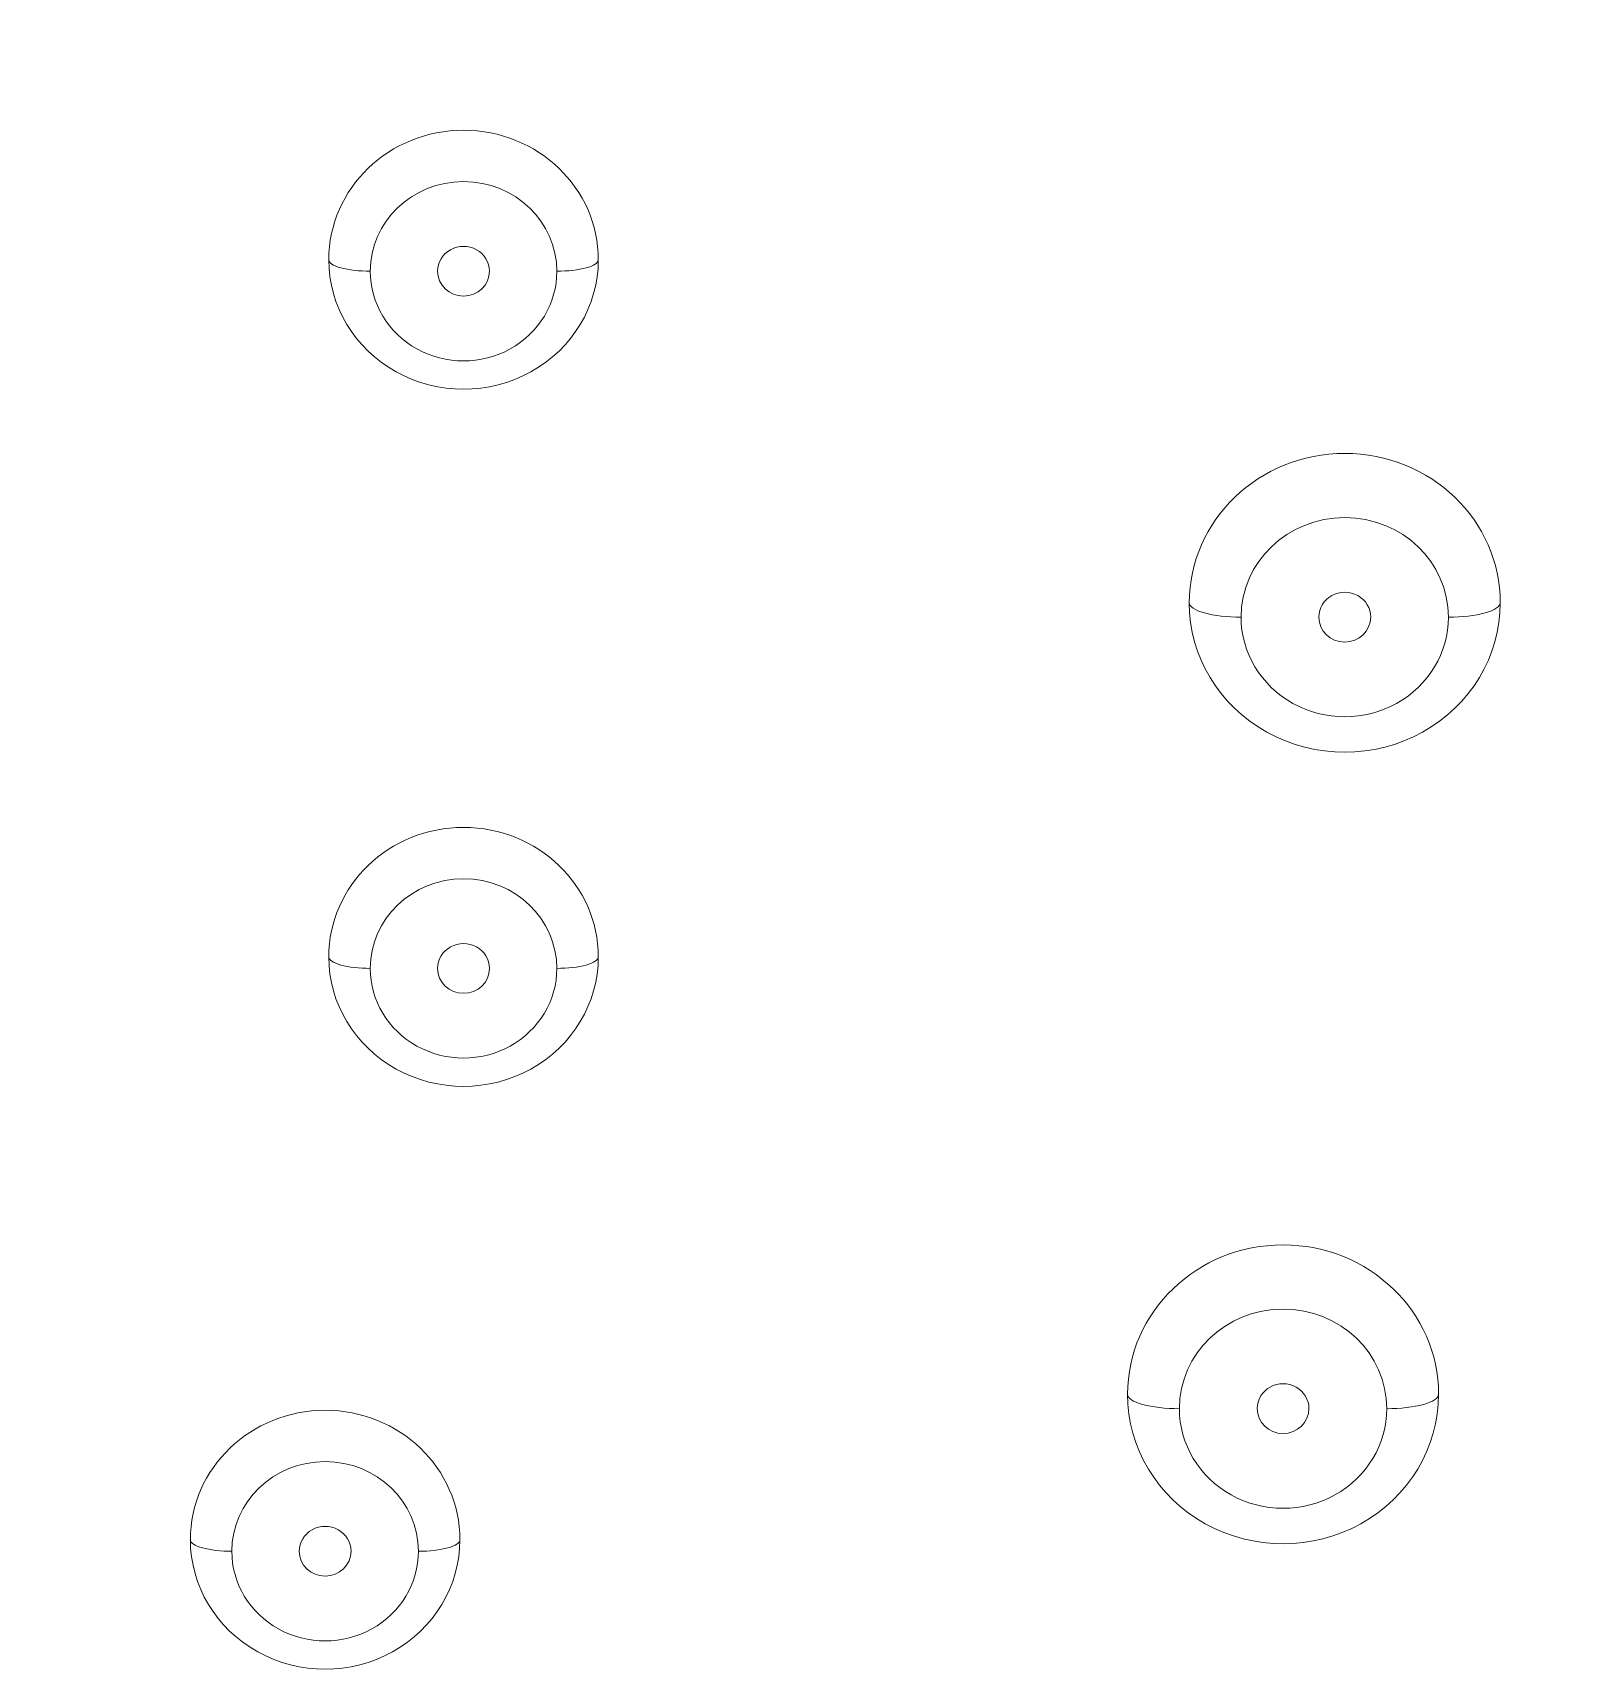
# Model space of a CAD drawing. Header units: millimetres. Extents: x -6909 to -4533, y -2578 to 782.
# Drawn here: x -5862.37 to -5847.58, y -646.19 to -630.4 of the extents above; entities that cross this region are included whole.
import ezdxf

# ---------------------------------------------------------------- set-up
doc = ezdxf.new("R2010")
doc.units = ezdxf.units.MM

msp = doc.modelspace()

# ---------------------------------------------------------------- linework, layer by layer
at = {"linetype": 'Continuous', "lineweight": 18, "extrusion": (0, 0, -1)}
for centre, major_axis, start_param, end_param in [((-5858.214, -632.594), (1.3, 0), 3.141593, 6.283185), ((-5858.214, -632.705), (-0.25, 0), 0, 3.141593), ((-5858.214, -632.594), (1.3, 0), 0, 3.141593), ((-5858.214, -632.705), (-0.25, 0), 3.141593, 6.283185), ((-5849.714, -635.904), (1.5, 0), 3.141593, 6.283185), ((-5849.714, -635.904), (1.5, 0), 0, 3.141593), ((-5849.714, -636.042), (-0.25, 0), 0, 3.141593), ((-5849.714, -636.042), (-0.25, 0), 3.141593, 6.283185), ((-5858.214, -639.32), (1.3, 0), 3.141593, 6.283185), ((-5858.214, -639.431), (-0.25, 0), 0, 3.141593), ((-5858.214, -639.32), (1.3, 0), 0, 3.141593), ((-5858.214, -639.431), (-0.25, 0), 3.141593, 6.283185), ((-5850.309, -643.54), (1.5, 0), 3.141593, 6.283185), ((-5850.309, -643.678), (-0.25, 0), 0, 3.141593), ((-5859.549, -644.943), (1.3, 0), 3.141593, 6.283185), ((-5850.309, -643.54), (1.5, 0), 0, 3.141593), ((-5850.309, -643.678), (-0.25, 0), 3.141593, 6.283185), ((-5859.549, -644.943), (1.3, 0), 0, 3.141593), ((-5859.549, -645.054), (-0.25, 0), 0, 3.141593), ((-5859.549, -645.054), (-0.25, 0), 3.141593, 6.283185)]:
    msp.add_ellipse(centre, major_axis=major_axis, ratio=0.960893, start_param=start_param, end_param=end_param, dxfattribs=at)
at = {"linetype": 'Continuous', "lineweight": 13, "extrusion": (0, 0, -1)}
for centre, major_axis, ratio, start_param, end_param in [((-5858.214, -632.705), (0.9, 0), 0.960893, 3.141593, 6.283185), ((-5859.114, -632.594), (-0.4, 0), 0.276921, 4.712387, 6.283185), ((-5857.314, -632.594), (0.4, 0), 0.276921, 0, 1.570799), ((-5858.214, -632.705), (0.9, 0), 0.960893, 0, 3.141593), ((-5849.714, -636.042), (1, 0), 0.960893, 3.141593, 6.283185), ((-5850.714, -635.904), (-0.5, 0), 0.276921, 4.712379, 6.283185), ((-5848.714, -635.904), (0.5, 0), 0.276921, 0, 1.570806), ((-5849.714, -636.042), (1, 0), 0.960893, 0, 3.141593), ((-5858.214, -639.431), (0.9, 0), 0.960893, 3.141593, 6.283185), ((-5859.114, -639.32), (-0.4, 0), 0.276921, 4.712387, 6.283185), ((-5858.214, -639.431), (0.9, 0), 0.960893, 0, 3.141593), ((-5857.314, -639.32), (0.4, 0), 0.276921, 0, 1.570799), ((-5850.309, -643.678), (1, 0), 0.960893, 3.141593, 6.283185), ((-5851.309, -643.54), (-0.5, 0), 0.276921, 4.712379, 6.283185), ((-5850.309, -643.678), (1, 0), 0.960893, 0, 3.141593), ((-5849.309, -643.54), (0.5, 0), 0.276921, 0, 1.570806), ((-5859.549, -645.054), (0.9, 0), 0.960893, 3.141593, 6.283185), ((-5860.449, -644.943), (-0.4, 0), 0.276921, 4.712387, 6.283185), ((-5858.649, -644.943), (0.4, 0), 0.276921, 0, 1.570799), ((-5859.549, -645.054), (0.9, 0), 0.960893, 0, 3.141593)]:
    msp.add_ellipse(centre, major_axis=major_axis, ratio=ratio, start_param=start_param, end_param=end_param, dxfattribs=at)
at = {"linetype": 'Continuous', "lineweight": 13}
msp.add_open_spline([(-5927.804, -636.441), (-5927.878, -634.337), (-5928.05, -628.629), (-5928.247, -617.457), (-5928.218, -606.63), (-5928.048, -597.595), (-5927.908, -592.377), (-5927.756, -587.998), (-5927.619, -584.503), (-5927.51, -582.319), (-5927.396, -580.573), (-5927.287, -579.264), (-5927.148, -577.959), (-5926.971, -576.659), (-5926.746, -575.364), (-5926.462, -574.08), (-5926.112, -572.812), (-5925.547, -571.148), (-5924.63, -569.141), (-5922.237, -565.411), (-5918.794, -562.439), (-5914.925, -560.144), (-5912.449, -558.91), (-5910.331, -558.013), (-5908.607, -557.36), (-5907.303, -556.9), (-5905.988, -556.469), (-5904.663, -556.066), (-5903.331, -555.687), (-5901.545, -555.214), (-5899.298, -554.678), (-5896.58, -554.118), (-5892.936, -553.47), (-5888.352, -552.831), (-5882.821, -552.303), (-5877.272, -551.992), (-5871.714, -551.893), (-5866.157, -551.992), (-5860.608, -552.302), (-5855.076, -552.831), (-5850.492, -553.47), (-5846.848, -554.118), (-5844.131, -554.679), (-5841.883, -555.214), (-5840.097, -555.688), (-5838.765, -556.066), (-5837.44, -556.469), (-5836.125, -556.899), (-5834.82, -557.359), (-5833.097, -558.013), (-5830.98, -558.912), (-5828.503, -560.144), (-5824.633, -562.44), (-5821.192, -565.412), (-5818.798, -569.142), (-5817.881, -571.149), (-5817.317, -572.813), (-5816.967, -574.081), (-5816.683, -575.365), (-5816.458, -576.66), (-5816.281, -577.96), (-5816.142, -579.265), (-5816.033, -580.574), (-5815.919, -582.32), (-5815.813, -584.475), (-5815.746, -586.194), (-5815.713, -587.039)], degree=3, knots=[0, 0, 0, 0, 0.031621, 0.085958, 0.167893, 0.194631, 0.221369, 0.248106, 0.261475, 0.274844, 0.281529, 0.288213, 0.294898, 0.301582, 0.308267, 0.314951, 0.321636, 0.32832, 0.341689, 0.355058, 0.39505, 0.408534, 0.422017, 0.435501, 0.442243, 0.448985, 0.455727, 0.462469, 0.469211, 0.475953, 0.489437, 0.50292, 0.516404, 0.543372, 0.57034, 0.597307, 0.624275, 0.651243, 0.67821, 0.705178, 0.732146, 0.74563, 0.759114, 0.772598, 0.77934, 0.786081, 0.792823, 0.799565, 0.806307, 0.813049, 0.826533, 0.840017, 0.853501, 0.893492, 0.906861, 0.920229, 0.926914, 0.933598, 0.940282, 0.946967, 0.953651, 0.960336, 0.96702, 0.973704, 0.987073, 1, 1, 1, 1], dxfattribs=at)

doc.saveas('drawing.dxf')
